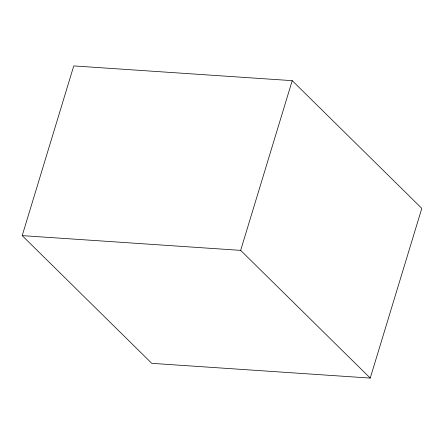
<?xml version="1.0" encoding="UTF-8"?>
<svg xmlns="http://www.w3.org/2000/svg" width="444" height="444" viewBox="0 0 444 444"><rect width="100%" height="100%" fill="white"/><g stroke="black" fill="none" stroke-linecap="round" stroke-linejoin="round"><path stroke-width="0.67" d="M22.2 235.625L73.76 65.917L292.219 80.658L421.8 208.375L370.241 378.083L151.781 363.342L22.2 235.625L240.659 250.372L370.241 378.083M240.659 250.372L292.219 80.658"/></g></svg>
